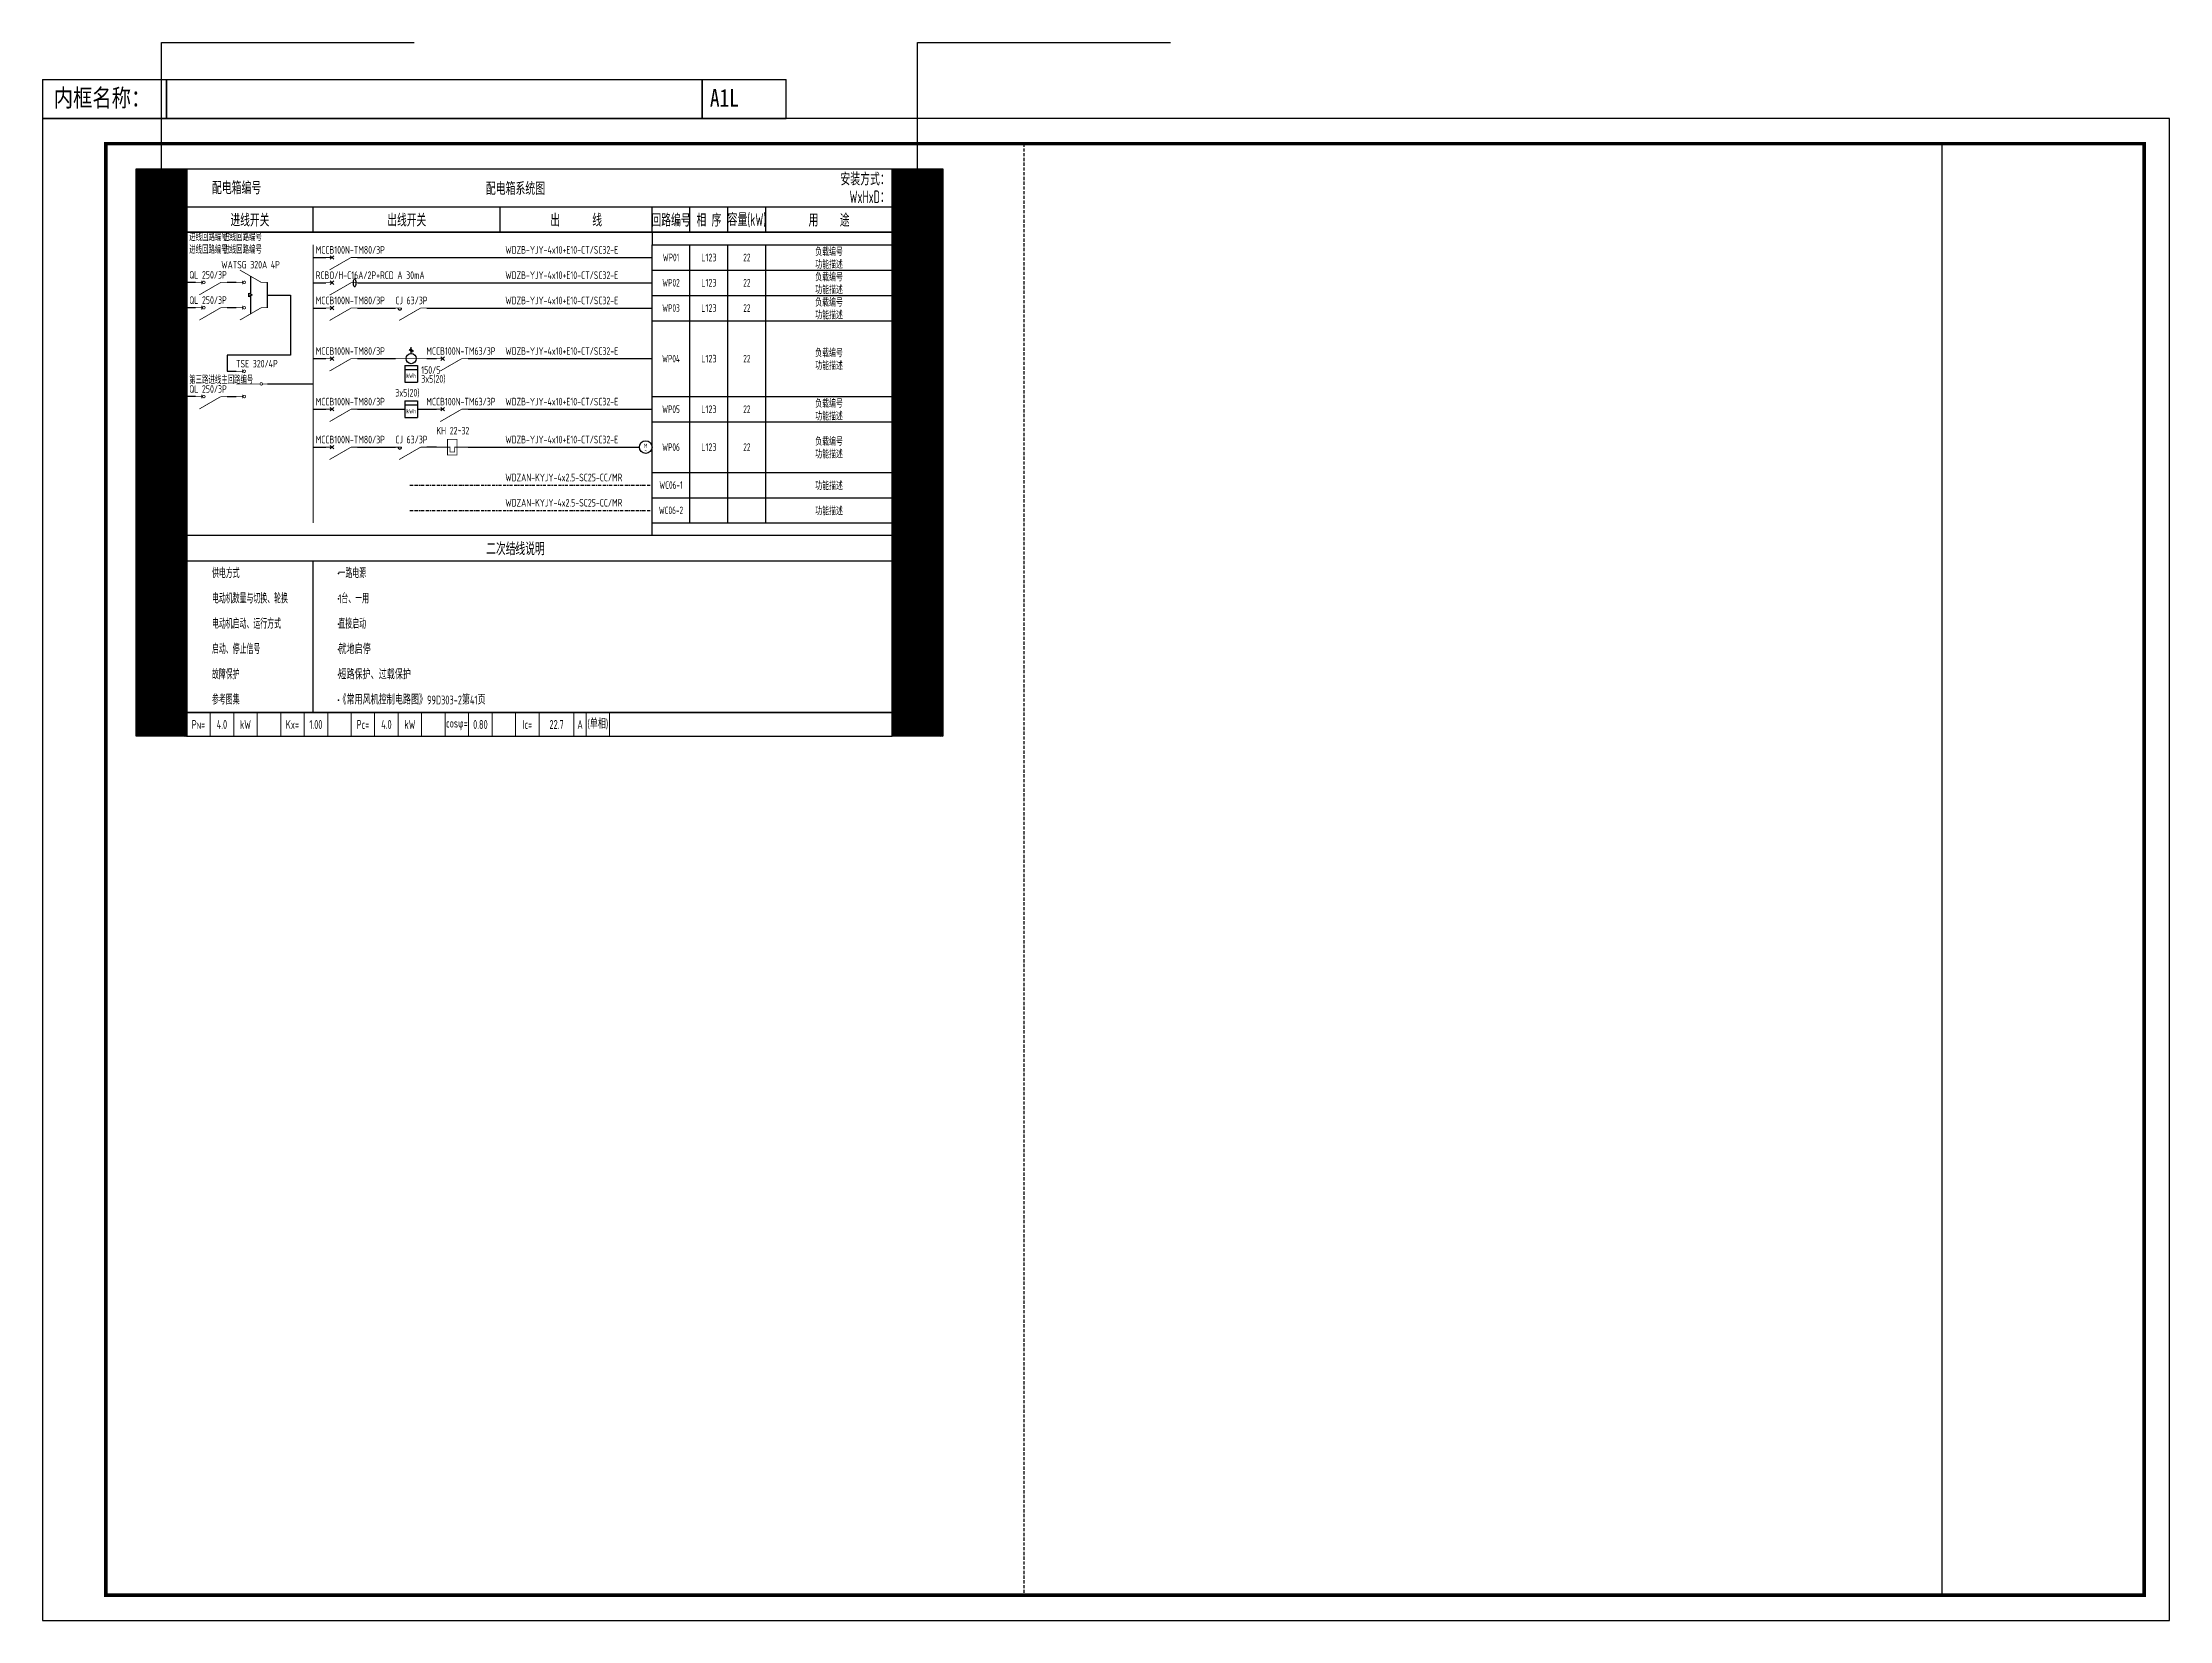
# Model space of a CAD drawing. Header units: millimetres. Extents: x -4800 to 350475, y -4000 to 120872.
# Drawn here: x 0 to 84100, y 0 to 62400 of the extents above; entities that cross this region are included whole.
import ezdxf
from ezdxf.enums import TextEntityAlignment as Align

# ---------------------------------------------------------------- set-up
doc = ezdxf.new("R2010")
doc.units = ezdxf.units.MM
doc.header["$LTSCALE"] = 500
doc.header["$MEASUREMENT"] = 0
doc.linetypes.add('BORDER2', pattern=[0.875, 0.25, -0.125, 0.25, -0.125, 0, -0.125])
doc.linetypes.add('HIDDEN', pattern=[0.375, 0.25, -0.125])
for name, color, linetype in [('E-CTRL-WIRE', 3, 'BORDER2'), ('E-POWR-DEVC', 3, 'Continuous'), ('E-POWR-EQPM', 3, 'Continuous'), ('E-UNIV-AB', 1, 'Continuous'), ('E-UNIV-DIAG', 2, 'Continuous'), ('E-UNIV-DIAG2', 2, 'HIDDEN'), ('E-UNIV-EL', 140, 'Continuous'), ('E-UNIV-NOTE', 6, 'Continuous'), ('E-UNIV-WIRE', 4, 'Continuous')]:
    doc.layers.add(name, color=color, linetype=linetype)
doc.layers.add('内框', color=8, linetype='Continuous', plot=False)
doc.layers.add('注释', color=7, linetype='Continuous', plot=False)
doc.styles.get("Standard").update_dxf_attribs({"font": ''})
doc.styles.add('TH-STYLE3', font='tssdeng.shx', dxfattribs={"width": 0.7, "bigfont": 'tssdchn.shx'})
doc.styles.add('黑体', font='')
doc.styles.get('Standard').set_extended_font_data('SimSun')
doc.styles.get('黑体').set_extended_font_data('SimHei')

# ---------------------------------------------------------------- blocks, each defined once
blk = doc.blocks.new('THAPE_A1L_inner')
at = {"layer": '内框'}
for p, q in [((0, 609.4), (0, 594)), ((0, 609.4), (294, 609.3986255713314)), ((49, 594), (49, 609.4)), ((49, 609.4), (49, 594)), ((260.8651574759912, 593.9986255713314), (260.8369410965759, 609.3986255713314)), ((260.8369410965759, 609.3986255713314), (260.8651574759912, 593.9986255713314)), ((294, 593.9986255713314), (294, 609.3986255713314)), ((0, 594), (49, 594)), ((28, 594), (0, 594)), ((84, 594), (28, 594)), ((49, 594), (260.8651574759912, 593.9986255713314)), ((196, 594), (84, 594)), ((294, 594), (196, 594)), ((260.8651574759912, 593.9986255713314), (294, 593.9986255713314))]:
    blk.add_line(p, q, dxfattribs=at)
blk.add_lwpolyline([(0, 0), (841, 0), (841, 594), (0, 594)], close=True, dxfattribs=at)
at = {"layer": '内框', "const_width": 1.4}
blk.add_lwpolyline([(25, 584), (25, 10), (831, 10), (831, 584)], close=True, dxfattribs=at)
at = {"layer": '内框', "const_width": 0.5}
blk.add_lwpolyline([(751.0000000000001, 584), (751.0000000000001, 10)], dxfattribs=at)
at = {"layer": '内框', "style": '黑体'}
for s, width, p in [('内框名称：', 0.7999999999999998, (4.428821718945517, 598.6463349219582)), ('A1L', 0.8000000000000114, (263.8950387179586, 598.6363929064639))]:
    blk.add_text(s, height=7, dxfattribs=dict(at, width=width)).set_placement(p)
at = {"layer": '内框', "style": '黑体', "width": 0.7999999999999972}
blk.add_attdef('内框名称', (51.5254269371333, 598.6330955860001), '', height=7, dxfattribs=at)
blk = doc.blocks.new('E-BQF102')
at = {"color": 3}
for p, q in [((-0.7071067811865532, -3.207106781186553), (0.707106781186539, -1.792893218813447)), ((-0.7071067811865532, -1.792893218813447), (0.707106781186539, -3.207106781186553))]:
    blk.add_line(p, q, dxfattribs=at)
at = {"color": 3, "const_width": 0.3}
for points in [[(0, 0), (0, -2.5)], [(0, -10), (-4.907477288111821, -1.5)], [(0, -10), (0, -12.5)]]:
    blk.add_lwpolyline(points, dxfattribs=at)
at = {"layer": 'E-UNIV-AB', "width": 0.6, "flags": 9}
blk.add_attdef('QF', text='', height=3.988501616960122, dxfattribs=at).set_placement((5, -7.449999999999989), align=Align.MIDDLE)
blk = doc.blocks.new('E-BKH101')
at = {"const_width": 0.02333333333333333}
blk.add_lwpolyline([(0, -1.818989403545856e-12), (0, -0.4250000000010914), (-0.1500000000005457, -0.4250000000010914), (-0.1500000000005457, -0.5750000000025466), (0, -0.5750000000025466), (0, -1.000000000003638)], dxfattribs=at)
blk.add_lwpolyline([(-0.2500000000001819, -0.3500000000021828), (0.2500000000001819, -0.3500000000021828), (0.2500000000001819, -0.6500000000014552), (-0.2500000000001819, -0.6500000000014552)], close=True, dxfattribs=at)
at = {"flags": 9}
blk.add_attdef('S', (9.094947017729282e-13, 0), '', height=6.66666666667e-06, dxfattribs=at)
blk = doc.blocks.new('E-BQL101')
at = {"color": 3, "const_width": 0.3}
for points in [[(0, 0), (0, -2.5)], [(0, -10), (-4.907477288111821, -1.5)], [(-0.75, -2.5), (0.75, -2.5)], [(0, -10), (0, -12.5)]]:
    blk.add_lwpolyline(points, dxfattribs=at)
blk.add_lwpolyline([(0.5, -3.302142464750051, 2291.831035074664), (0.4999992384566438, -3.303015128933002, 2291.831035074664)], format="xyb", dxfattribs=at)
at = {"layer": 'E-UNIV-AB', "width": 0.6, "flags": 9}
blk.add_attdef('QL', text='', height=3.988501616960122, dxfattribs=at).set_placement((2.5, -7.449999999999989), align=Align.MIDDLE)
blk = doc.blocks.new('E-BATS101-1')
at = {"layer": 'E-POWR-DEVC'}
blk.add_line((12.5, -10), (12.5, 3.061616997868383e-16), dxfattribs=at)
blk.add_lwpolyline([(5.100480947162055, -5.703738644056557), (5.100480947162055, -4.203738644056557), (6.399519052838741, -4.953738644056557)], close=True, dxfattribs=at)
at = {"layer": 'E-UNIV-DIAG2'}
for p, q in [((5.75, 2.453738644055989), (5.75, -4.578738644057012)), ((5.75, -5.328738644057012), (5.75, -12.45373864405701))]:
    blk.add_line(p, q, dxfattribs=at)
at = {"layer": 'E-POWR-DEVC', "xscale": -1, "rotation": 90}
blk.add_blockref('E-BQL101', (0, 3.061616997868383e-16), dxfattribs=at)
at = {"layer": 'E-POWR-DEVC', "rotation": 90}
blk.add_blockref('E-BQL101', (0, -10), dxfattribs=at)
blk = doc.blocks.new('E-BQL201')
at = {"color": 3, "const_width": 0.3}
for points in [[(0, 0), (2.499999999996362, 0)], [(2.499999999996362, -0.75), (2.499999999996362, 0.75)], [(9.499999999989086, -5), (0.1850454237719532, -5)], [(10.50000000000728, -5), (12.5, -5)], [(0, -10), (2.499999999996362, -10)], [(2.499999999996362, -10.75), (2.499999999996362, -9.25)]]:
    blk.add_lwpolyline(points, dxfattribs=at)
for points in [[(3.302142464744975, 0.5, 2291.831035074664), (3.303015128931293, 0.4999992384618963, 2291.831035074664)], [(9.999999999985448, -4.499999999985448, 2291.831035074664), (10.00087266416813, -4.500000761538104, 2291.831035074664)], [(3.302142464744975, -9.5, 2291.831035074664), (3.303015128931293, -9.50000076154538, 2291.831035074664)]]:
    blk.add_lwpolyline(points, format="xyb", dxfattribs=at)
blk = doc.blocks.new('E-BKM102')
at = {"color": 3, "const_width": 0.3}
for points in [[(0, 0), (0, -2.5)], [(0, -10), (-4.907477288111807, -1.5)], [(0, -10), (0, -12.5)]]:
    blk.add_lwpolyline(points, dxfattribs=at)
at = {"color": 3}
blk.add_arc((0, -1.75), 0.75, 90, 270, dxfattribs=at)
at = {"layer": 'E-UNIV-AB', "width": 0.6, "flags": 9}
blk.add_attdef('KM', text='', height=3.988501616960122, dxfattribs=at).set_placement((5, -4.949999999999989), align=Align.MIDDLE)
blk = doc.blocks.new('E-TA103')
for p, q in [((2, -6.25), (4.5, -6.25)), ((3.618406002730751, -5.405929054009732), (2.673357228247085, -6.783054942186169)), ((3.955923422189187, -5.810966079943995), (3.010874647705521, -7.188091968120403))]:
    blk.add_line(p, q)
at = {"const_width": 0.3}
blk.add_lwpolyline([(0, 0), (0, -12.5)], dxfattribs=at)
blk.add_circle((0, -6.25), 2)
blk = doc.blocks.new('E-BPW001')
for p, q in [((-2.499999999999998, 4), (-2.5, -2.5)), ((-2.499999999999998, 4), (2.500000000000002, 4)), ((-2.499999999999999, 2.499999999999886), (2.5, 2.500000000000057)), ((2.500000000000002, 4), (2.5, -2.5)), ((-2.5, -2.5), (2.5, -2.5))]:
    blk.add_line(p, q)
at = {"layer": 'E-UNIV-EL', "style": 'TH-STYLE3', "width": 0.7}
blk.add_text('kWh', height=1.8, dxfattribs=at).set_placement((0, 0), align=Align.MIDDLE)
blk = doc.blocks.new('E-BDB052')
blk.add_circle((0, 0), 2.5)
at = {"layer": 'E-UNIV-EL', "style": 'TH-STYLE3', "width": 0.7}
for s, p in [('M', (0, 0.5)), ('~', (0, -1.5))]:
    blk.add_text(s, height=1.8, dxfattribs=at).set_placement(p, align=Align.MIDDLE)
blk = doc.blocks.new('E-BQR101')
at = {"color": 3}
for p, q in [((-0.7071067811865532, -3.207106781186553), (0.7071067811865532, -1.792893218813447)), ((-0.7071067811865532, -1.792893218813447), (0.7071067811865532, -3.207106781186553))]:
    blk.add_line(p, q, dxfattribs=at)
at = {"color": 3, "const_width": 0.3}
for points in [[(0, 0), (0, -2.5)], [(0, -10), (-4.907477288111821, -1.5)], [(0, -10), (0, -12.5)]]:
    blk.add_lwpolyline(points, dxfattribs=at)
at = {"color": 3}
blk.add_lwpolyline([(-1.518296767733403, -11.38800025453665, 0.1976868250814482), (-1.435527114215319, -11.58916441592461, 0.09883731695773847), (-1.084925817036861, -11.82547876731283, 0.05619597917308754), (-0.6411631616150544, -11.95489869907155, 0.04290072011723366), (-0.03867579032669255, -12.00668830055153, 0.04290072011720086), (0.5638115809614703, -11.95489869907161, 0.05619597917308877), (1.007574236383476, -11.82547876731283, 0.09883731695774763), (1.358175533561962, -11.58916441592459, 0.1976868250814113), (1.440945187080018, -11.38800025453665, 0.1976868250814998), (1.358175533561933, -11.18683609314874, 0.09883731695779434), (1.007574236383476, -10.95052174176047, 0.05619597917305466), (0.563811580961584, -10.82110181000169, 0.04290072011719279), (-0.03867579032669255, -10.76931220852177, 0.04290072011715999), (-0.6411631616147702, -10.82110181000164, 0.05619597917305547), (-1.084925817036861, -10.95052174176047, 0.09883731695771948), (-1.435527114215347, -11.18683609314868, 0.1976868250813854)], format="xyb", close=True, dxfattribs=at)
at = {"layer": 'E-UNIV-AB', "width": 0.6, "flags": 9}
blk.add_attdef('QR', text='', height=3.988501616960122, dxfattribs=at).set_placement((5, -4.949999999999989), align=Align.MIDDLE)
blk = doc.blocks.new('*T17')
at = {"layer": 'Defpoints', "color": 8, "linetype": 'ByBlock', "lineweight": 0, "transparency": 16777216}
for p, q in [((0, 0), (16723.29002514318, 0)), ((0, 0), (0, -936.3333333333358)), ((929.0716680635105, 0), (929.0716680635105, -936.3333333333358)), ((1858.143336127021, 0), (1858.143336127021, -936.3333333333358)), ((2787.215004190531, 0), (2787.215004190531, -936.3333333333358)), ((3716.286672254041, 0), (3716.286672254041, -936.3333333333358)), ((4645.358340317552, 0), (4645.358340317552, -936.3333333333358)), ((5574.430008381062, 0), (5574.430008381062, -936.3333333333358)), ((6503.501676444573, 0), (6503.501676444573, -936.3333333333358)), ((7432.573344508083, 0), (7432.573344508083, -936.3333333333358)), ((8361.645012571593, 0), (8361.645012571593, -936.3333333333358)), ((9290.716680635105, 0), (9290.716680635105, -936.3333333333358)), ((10219.78834869861, 0), (10219.78834869861, -936.3333333333358)), ((11148.86001676212, 0), (11148.86001676212, -936.3333333333358)), ((12077.93168482563, 0), (12077.93168482563, -936.3333333333358)), ((13007.00335288914, 0), (13007.00335288914, -936.3333333333358)), ((13936.07502095265, 0), (13936.07502095265, -936.3333333333358)), ((15313.7779373347, 0), (15313.7779373347, -936.3333333333358)), ((15794.21835707967, 0), (15794.21835707967, -936.3333333333358)), ((16723.29002514318, 0), (16723.29002514318, -936.3333333333358)), ((0, -936.3333333333358), (16723.29002514318, -936.3333333333358))]:
    blk.add_line(p, q, dxfattribs=at)
at = {"layer": 'E-UNIV-DIAG', "transparency": 16777216, "char_height": 350, "attachment_point": 5, "style": 'TH-STYLE3'}
for s, insert, width in [('P{\\H0.71429x;N}=', (464.5358340317553, -468.1666666666715), 926.0716680635104), ('kW', (2322.679170158776, -468.1666666666715), 926.0716680635104), ('Kx=', (4180.822506285797, -468.1666666666715), 926.0716680635104), ('Pc=', (6968.037510476327, -468.1666666666715), 926.0716680635104), ('kW', (8826.180846603347, -468.1666666666715), 926.0716680635104), ('cosφ=', (10684.32418273037, -468.1666666666715), 926.0716680635104), ('Ic=', (13471.53918692089, -468.1666666666715), 926.0716680635104), ('A ', (15553.99814720718, -468.1666666666715), 477.4404197449653), ('(单相)', (16258.75419111142, -468.1666666666715), 926.0716680635104)]:
    blk.add_mtext(s, dxfattribs=dict(at, insert=insert, width=width))
at = {"layer": 'E-UNIV-DIAG', "color": 6, "transparency": 16777216, "char_height": 350, "attachment_point": 5, "style": 'TH-STYLE3'}
for s, insert, width in [('4.0', (1393.607502095266, -468.1666666666715), 926.0716680635104), ('1.00', (5109.894174349306, -468.1666666666715), 926.0716680635104), ('4.0', (7897.109178539839, -468.1666666666715), 926.0716680635104), ('0.80', (11613.39585079388, -468.1666666666715), 926.0716680635104), ('22.7', (14624.92647914368, -468.1666666666715), 1374.702916382055)]:
    blk.add_mtext(s, dxfattribs=dict(at, insert=insert, width=width))

msp = doc.modelspace()

# ---------------------------------------------------------------- hatches: boundary and pattern name
at = {"layer": 'E-UNIV-AB', "transparency": 33554559}
h = msp.add_hatch(dxfattribs=at)
h.set_pattern_fill('ANSI31', color=9, scale=100)
h.set_pattern_definition([(45, (-29899.9999999999, 7.275957614183426e-12), (-8.838834764831844, 8.838834764831844), [])])
h.paths.add_polyline_path([(5700.000000000113, 57400.00000000001), (3700.000000000098, 57400.00000000001), (3700.000000000091, 34963.66666666652), (5700.000000000106, 34963.66666666652)])
h = msp.add_hatch(dxfattribs=at)
h.set_pattern_fill('ANSI31', color=9, scale=100)
h.set_pattern_definition([(45, (0, 0), (-8.838834764831844, 8.838834764831844), [])])
h.paths.add_polyline_path([(35600.00000000001, 57400.00000000001), (33600, 57400.00000000001), (33599.99999999999, 34963.66666666651), (35600.00000000001, 34963.66666666651)])

# ---------------------------------------------------------------- linework, layer by layer
for p in [(18700, 42399.99999999985), (11699.99999999997, 41399.99999999985), (11699.99999999997, 40399.99999999985), (11699.99999999997, 39399.99999999985), (11699.99999999997, 38399.99999999985), (11699.99999999997, 37399.99999999985), (11699.99999999997, 36399.99999999985)]:
    msp.add_point(p)
at = {"layer": 'E-CTRL-WIRE'}
for p, q in [((14525, 44899.99999999987), (24100.00000000001, 44899.99999999987)), ((14525, 43899.99999999987), (24100.00000000001, 43899.99999999987))]:
    msp.add_line(p, q, dxfattribs=at)
at = {"layer": 'E-POWR-DEVC'}
msp.add_line((10699.99999999999, 54899.99999999994), (10699.99999999999, 55899.99999999997), dxfattribs=at)
at = {"layer": 'E-UNIV-AB'}
for points in [[(4700.000000000106, 57400.00000000001), (4700.000000000106, 62400.00000000001), (14700.00000000011, 62400.00000000001)], [(34600.00000000001, 57400.00000000001), (34600.00000000001, 62400.00000000001), (44600.00000000001, 62400.00000000001)]]:
    msp.add_lwpolyline(points, dxfattribs=at)
at = {"layer": 'E-UNIV-AB', "color": 9}
for points in [[(3700.000000000098, 57400.00000000001), (5700.000000000113, 57400.00000000001), (5700.000000000106, 34963.66666666652), (3700.000000000091, 34963.66666666652)], [(33600, 57400.00000000001), (35600.00000000001, 57400.00000000001), (35600.00000000001, 34963.66666666651), (33599.99999999999, 34963.66666666651)]]:
    msp.add_lwpolyline(points, close=True, dxfattribs=at)
at = {"layer": 'E-UNIV-DIAG'}
for p, q in [((5699.999999999985, 54899.99999999994), (5699.999999999985, 57399.99999999997)), ((5699.999999999985, 57399.99999999997), (33599.99999999999, 57400)), ((33599.99999999999, 57400), (33600, 54899.99999999997)), ((5699.999999999985, 55899.99999999997), (33599.99999999999, 55900)), ((18099.99999999995, 54899.99999999997), (18099.99999999995, 55900)), ((24099.99999999999, 54899.99999999997), (24099.99999999999, 55900)), ((25599.99999999999, 54899.99999999997), (25599.99999999999, 55900)), ((27099.99999999999, 54899.99999999997), (27099.99999999999, 55900)), ((28599.99999999999, 54899.99999999997), (28599.99999999999, 55900)), ((33599.99999999999, 54899.99999999997), (5699.999999999985, 54899.99999999994)), ((24100.00000000001, 53399.99999999991), (24100.00000000001, 54399.99999999994)), ((25600.00000000001, 53399.99999999991), (25600.00000000001, 54399.99999999994)), ((27100.00000000001, 53399.99999999991), (27100.00000000001, 54399.99999999994)), ((28600.00000000001, 53399.99999999991), (28600.00000000001, 54399.99999999994)), ((24100.00000000001, 53399.99999999991), (33600.00000000001, 53399.99999999991)), ((24100.00000000001, 52399.99999999988), (24100.00000000001, 53399.99999999991)), ((25600.00000000001, 52399.99999999988), (25600.00000000001, 53399.99999999991)), ((27100.00000000001, 52399.99999999988), (27100.00000000001, 53399.99999999991)), ((28600.00000000001, 52399.99999999988), (28600.00000000001, 53399.99999999991)), ((24100.00000000001, 52399.99999999988), (33600, 52399.99999999988)), ((24100.00000000001, 51399.99999999985), (24100.00000000001, 52399.99999999988)), ((25600.00000000001, 51399.99999999985), (25600.00000000001, 52399.99999999988)), ((27100.00000000001, 51399.99999999985), (27100.00000000001, 52399.99999999988)), ((28600.00000000001, 51399.99999999985), (28600.00000000001, 52399.99999999988)), ((24100.00000000001, 48399.99999999994), (24100.00000000001, 51399.99999999991)), ((24100.00000000001, 51399.99999999985), (33600, 51399.99999999985)), ((25600.00000000001, 48399.99999999994), (25600.00000000001, 51399.99999999991)), ((27100.00000000001, 48399.99999999994), (27100.00000000001, 51399.99999999991)), ((28600.00000000001, 48399.99999999994), (28600.00000000001, 51399.99999999991)), ((24100.00000000001, 47399.99999999991), (24100.00000000001, 48399.99999999994)), ((24100.00000000001, 48399.99999999991), (33600, 48399.99999999991)), ((25600.00000000001, 47399.99999999991), (25600.00000000001, 48399.99999999994)), ((27100.00000000001, 47399.99999999991), (27100.00000000001, 48399.99999999994)), ((28600.00000000001, 47399.99999999991), (28600.00000000001, 48399.99999999994)), ((24100.00000000001, 47399.99999999991), (33600, 47399.99999999991)), ((24100.00000000001, 45399.99999999996), (24100.00000000001, 47399.99999999995)), ((25600.00000000001, 45399.99999999996), (25600.00000000001, 47399.99999999995)), ((27100.00000000001, 45399.99999999996), (27100.00000000001, 47399.99999999995)), ((28600.00000000001, 45399.99999999996), (28600.00000000001, 47399.99999999995)), ((24100, 45399.99999999991), (33600, 45399.99999999991)), ((24100.00000000001, 44399.99999999988), (24100.00000000001, 45399.99999999991)), ((25600.00000000001, 44399.99999999988), (25600.00000000001, 45399.99999999991)), ((27100.00000000001, 44399.99999999988), (27100.00000000001, 45399.99999999991)), ((28600.00000000001, 44399.99999999988), (28600.00000000001, 45399.99999999991)), ((24100.00000000001, 44399.99999999988), (33600, 44399.99999999988)), ((24100, 43399.99999999985), (24100, 44399.99999999988)), ((25600, 43399.99999999985), (25600, 44399.99999999988)), ((27100, 43399.99999999985), (27100, 44399.99999999988)), ((28600, 43399.99999999985), (28600, 44399.99999999988)), ((33600.00000000011, 42899.99999999985), (5699.999999999985, 42899.99999999985)), ((5699.999999999985, 42899.99999999985), (5699.999999999905, 35899.99999999985)), ((24100, 43399.99999999985), (33600, 43399.99999999985)), ((33600.00000000004, 35899.99999999985), (33600.00000000011, 42899.99999999985)), ((5699.999999999985, 41899.99999999985), (33600.00000000011, 41899.99999999985)), ((10699.99999999999, 35899.99999999985), (10699.99999999999, 41899.99999999985)), ((5699.999999999905, 35899.99999999985), (33600.00000000004, 35899.99999999985))]:
    msp.add_line(p, q, dxfattribs=at)
for points in [[(5699.999999999985, 54899.99999999994), (33600.00000000001, 54899.99999999994), (33600.00000000001, 42899.99999999985), (5699.999999999985, 42899.99999999985)], [(24100.00000000001, 54399.99999999994), (33600.00000000001, 54399.99999999994), (33600.00000000001, 54899.99999999994), (24100.00000000001, 54899.99999999994)], [(24100, 43399.99999999985), (33600.00000000001, 43399.99999999985), (33600.00000000001, 42899.99999999985), (24100, 42899.99999999985)], [(33600.00000000012, 35899.99999999985), (5700.000000000106, 35899.99999999985), (5700.000000000106, 34963.66666666651), (33600.00000000012, 34963.66666666651)]]:
    msp.add_lwpolyline(points, close=True, dxfattribs=at)
at = {"layer": 'E-UNIV-WIRE'}
for p, q in [((10700, 53899.99999999989), (11200, 53899.99999999989)), ((12450, 53899.99999999989), (24100.00000000001, 53899.99999999991)), ((6050.000000000004, 52914.41705546982), (5699.999999999995, 52914.41705546982)), ((7650.000000000004, 52914.41705546982), (7300.000000000004, 52914.41705546982)), ((8900.000000000004, 52414.41705546982), (9150.000000000004, 52414.41705546982)), ((9150.000000000004, 52414.41705546982), (9800.000000000004, 52414.41705546982)), ((9800.000000000004, 52414.41705546982), (9800.000000000004, 50039.41705546983)), ((10700, 52899.99999999987), (11200, 52899.99999999987)), ((12450, 52899.99999999987), (24100, 52899.99999999987)), ((6050.000000000004, 51914.41705546982), (5699.999999999995, 51914.41705546982)), ((7650.000000000004, 51914.41705546982), (7300.000000000004, 51914.41705546982)), ((10700, 51899.99999999989), (11200, 51899.99999999989)), ((12450, 51899.99999999989), (13950, 51899.99999999989)), ((15200, 51899.99999999989), (24100.00000000001, 51899.99999999989)), ((9800.000000000004, 50039.41705546983), (7300.000000000004, 50039.41705546982)), ((7300.000000000004, 50039.41705546982), (7300.000000000004, 49399.99999999988)), ((10700, 49899.99999999999), (11200, 49899.99999999999)), ((12450, 49899.99999999999), (13949.99999999999, 49899.99999999999)), ((15199.99999999999, 49899.99999999999), (15575, 49899.99999999999)), ((16825, 49899.99999999999), (24100, 49899.99999999999)), ((7300.000000000004, 49399.99999999988), (7650.000000000004, 49399.99999999988)), ((8900.000000000004, 48899.99999999988), (10700, 48899.99999999989)), ((6050.000000000004, 48399.99999999988), (5699.999999999995, 48399.99999999988)), ((7300.000000000004, 48399.99999999988), (7650.000000000004, 48399.99999999988)), ((10700, 47899.99999999989), (11200, 47899.99999999989)), ((12450, 47899.99999999989), (14325, 47899.99999999989)), ((14825, 47899.99999999989), (15575.00000000001, 47899.99999999989)), ((16825.00000000001, 47899.99999999989), (24100.00000000001, 47899.99999999989)), ((10700, 46399.99999999987), (11200, 46399.99999999987)), ((12450, 46399.99999999987), (13950, 46399.99999999987)), ((15575.00000000001, 46399.99999999987), (15200, 46399.99999999987)), ((16825.00000000228, 46399.99999999987), (23600.00000000001, 46399.99999999987))]:
    msp.add_line(p, q, dxfattribs=at)
at = {"layer": 'E-UNIV-WIRE', "const_width": 50}
msp.add_lwpolyline([(10700, 54399.99999999991), (10700, 43399.99999999985)], dxfattribs=at)
at = {"layer": '注释', "color": 5}
msp.add_lwpolyline([(2500, 58400), (75100.00000000001, 58400), (75100.00000000001, 1000), (2500, 1000)], close=True, dxfattribs=at)
at = {"layer": '注释', "color": 5, "linetype": 'HIDDEN'}
msp.add_lwpolyline([(38800.00000000001, 58400), (38800.00000000001, 1000)], dxfattribs=at)

# ---------------------------------------------------------------- block references
msp.add_blockref('*T17', (5700.000000000105, 35899.99999999985))
at = {"layer": 'E-POWR-DEVC', "rotation": 90}
for name, p, xscale, yscale, zscale in [('E-BQF102', (11200, 53899.99999999989), 100, 100, 100), ('E-BQL101', (6050.000000000004, 52914.41705546982), 100, 100, 100), ('E-BQR101', (11200, 52899.99999999987), 100, 100, 100), ('E-BQL101', (6050.000000000004, 51914.41705546982), 100, 100, 100), ('E-BQF102', (11200, 51899.99999999989), 100, 100, 100), ('E-BKM102', (13950, 51899.99999999989), 100, 100, 100), ('E-BQF102', (11200, 49899.99999999999), 100, 100, 100), ('E-TA103', (13949.99999999999, 49899.99999999999), 100, 100, 100), ('E-BQF102', (15575, 49899.99999999999), 100, 100, 100), ('E-BQL101', (6050.000000000004, 48399.99999999988), 100, 100, 100), ('E-BQF102', (11200, 47899.99999999989), 100, 100, 100), ('E-BQF102', (15575.00000000001, 47899.99999999989), 100, 100, 100), ('E-BQF102', (11200, 46399.99999999987), 100, 100, 100), ('E-BKM102', (13950, 46399.99999999987), 100, 100, 100), ('E-BKH101', (15574.99999999774, 46399.99999999987), 1250, 1250, 1250)]:
    msp.add_blockref(name, p, dxfattribs=dict(at, xscale=xscale, yscale=yscale, zscale=zscale))
at = {"layer": 'E-POWR-DEVC', "xscale": 100, "yscale": 100, "zscale": 100}
for name, p in [('E-BATS101-1', (7650.000000000004, 52914.41705546982)), ('E-BPW001', (14575, 49224.99999999999)), ('E-BQL201', (7650.000000000004, 49399.99999999988)), ('E-BPW001', (14575, 47824.99999999989))]:
    msp.add_blockref(name, p, dxfattribs=at)
at = {"layer": 'E-POWR-EQPM', "xscale": 100, "yscale": 100, "zscale": 100}
msp.add_blockref('E-BDB052', (23850.00000000001, 46399.99999999986), dxfattribs=at)
at = {"layer": '内框', "xscale": 100, "yscale": 100, "zscale": 100}
msp.add_blockref('THAPE_A1L_inner', (0, 0), dxfattribs=at)

# ---------------------------------------------------------------- texts
at = {"layer": 'E-UNIV-NOTE', "style": 'TH-STYLE3', "width": 0.6}
for s, p in [('安装方式：', (33499.99999999999, 56999.99999999997)), ('WxHxD：', (33499.99999999999, 56299.99999999997))]:
    msp.add_text(s, height=500, dxfattribs=at).set_placement(p, align=Align.MIDDLE_RIGHT)
at = {"layer": 'E-UNIV-NOTE', "style": 'TH-STYLE3'}
for s, height, width, p in [('配电箱编号', 500, 0.65, (6699.999999999985, 56649.99999999997)), ('供电方式', 350.0000000000001, 0.6, (6699.999999999975, 41399.99999999985)), ('一路电源', 350.0000000000001, 0.6, (11699.99999999999, 41399.99999999985)), ('电动机数量与切换、轮换', 350.0000000000001, 0.6, (6699.999999999964, 40399.99999999985)), ('1台、一用', 350.0000000000001, 0.6, (11699.99999999999, 40399.99999999985)), ('电动机启动、运行方式', 350.0000000000001, 0.6, (6699.999999999949, 39399.99999999985)), ('直接启动', 350.0000000000001, 0.6, (11699.99999999999, 39399.99999999985)), ('启动、停止信号', 350.0000000000001, 0.6, (6699.999999999938, 38399.99999999985)), ('就地启停', 350.0000000000001, 0.7, (11699.99999999999, 38399.99999999985)), ('故障保护', 350.0000000000001, 0.6, (6699.999999999927, 37399.99999999985)), ('短路保护、过载保护', 350.0000000000001, 0.7, (11699.99999999999, 37399.99999999985)), ('参考图集', 350.0000000000001, 0.6, (6699.999999999916, 36399.99999999985)), ('《常用风机控制电路图》99D303-2第41页', 350.0000000000001, 0.7, (11699.99999999999, 36399.99999999985))]:
    msp.add_text(s, height=height, dxfattribs=dict(at, width=width)).set_placement(p, align=Align.MIDDLE_LEFT)
for s, height, width, p in [('配电箱系统图', 500, 0.65, (18699.99999999999, 56649.99999999997)), ('进线开关', 500, 0.7, (8199.999999999985, 55399.99999999997)), ('出线开关', 500, 0.7, (14400.00000000002, 55399.99999999997)), ('出      线', 500, 0.7, (21099.99999999998, 55400)), ('回路编号', 500, 0.6, (24849.99999999999, 55400)), ('相 序', 500, 0.7, (26349.99999999999, 55400)), ('容量(kW)', 500, 0.6, (27849.99999999999, 55400)), ('用    途', 500, 0.7, (31099.99999999999, 55400)), ('WP01', 300, 0.6, (24850.00000000001, 53899.99999999994)), ('L123', 300, 0.7, (26350.00000000001, 53899.99999999994)), ('22', 300, 0.6, (27850.00000000001, 53899.99999999994)), ('负载编号', 300, 0.7, (31100.00000000001, 54149.99999999994)), ('WP02', 300, 0.6, (24850.00000000001, 52899.99999999991)), ('L123', 300, 0.7, (26350.00000000001, 52899.99999999991)), ('22', 300, 0.6, (27850.00000000001, 52899.99999999991)), ('功能描述', 300, 0.7, (31100.00000000001, 53649.99999999994)), ('负载编号', 300, 0.7, (31100, 53149.99999999991)), ('功能描述', 300, 0.7, (31100, 52649.99999999991)), ('负载编号', 300, 0.7, (31100, 52149.99999999988)), ('WP03', 300, 0.6, (24850.00000000001, 51899.99999999988)), ('L123', 300, 0.7, (26350.00000000001, 51899.99999999988)), ('22', 300, 0.6, (27850.00000000001, 51899.99999999988)), ('功能描述', 300, 0.7, (31100, 51649.99999999988)), ('WP04', 300, 0.6, (24850.00000000001, 49899.99999999991)), ('L123', 300, 0.7, (26350.00000000001, 49899.99999999991)), ('22', 300, 0.6, (27850.00000000001, 49899.99999999991)), ('功能描述', 300, 0.7, (31100, 49649.99999999991)), ('负载编号', 300, 0.7, (31100, 50149.99999999991)), ('WP05', 300, 0.6, (24850.00000000001, 47899.99999999994)), ('L123', 300, 0.7, (26350.00000000001, 47899.99999999994)), ('22', 300, 0.6, (27850.00000000001, 47899.99999999994)), ('负载编号', 300, 0.7, (31100, 48149.99999999994)), ('功能描述', 300, 0.7, (31100, 47649.99999999994)), ('WP06', 300, 0.6, (24850.00000000001, 46399.99999999995)), ('L123', 300, 0.7, (26350.00000000001, 46399.99999999995)), ('22', 300, 0.6, (27850.00000000001, 46399.99999999995)), ('功能描述', 300, 0.7, (31100, 46149.99999999995)), ('负载编号', 300, 0.7, (31100, 46649.99999999995)), ('WC06-1', 300, 0.6, (24850.00000000001, 44899.99999999991)), ('功能描述', 300, 0.7, (31100, 44899.99999999991)), ('WC06-2', 300, 0.6, (24850, 43899.99999999988)), ('功能描述', 300, 0.7, (31100, 43899.99999999988)), ('二次结线说明', 500, 0.7, (18700, 42399.99999999985))]:
    msp.add_text(s, height=height, dxfattribs=dict(at, width=width)).set_placement(p, align=Align.MIDDLE)
at = {"layer": 'E-UNIV-NOTE', "style": 'TH-STYLE3', "width": 0.65}
for s, p in [('进线回路编号：', (5799.999999999985, 54699.99999999991)), ('进线回路编号', (7149.999999999985, 54699.99999999991)), ('进线回路编号：', (5799.999999999985, 54199.99999999991)), ('进线回路编号', (7149.999999999985, 54199.99999999991)), ('MCCB100N-TM80/3P', (10800, 54199.99999999991)), ('WDZB-YJY-4x10+E10-CT/SC32-E', (18299.99999999999, 54199.99999999993)), ('QL 250/3P', (5800.000000000003, 53214.41705546984)), ('RCBO/H-C16A/2P+RCD A 30mA', (10800, 53199.99999999988)), ('WDZB-YJY-4x10+E10-CT/SC32-E', (18299.99999999999, 53199.99999999985)), ('QL 250/3P', (5800.000000000003, 52214.41705546984)), ('MCCB100N-TM80/3P', (10800, 52199.99999999991)), ('CJ 63/3P', (13950, 52199.99999999991)), ('WDZB-YJY-4x10+E10-CT/SC32-E', (18299.99999999999, 52199.99999999991)), ('TSE 320/4P', (7650.000000000004, 49699.9999999999)), ('MCCB100N-TM80/3P', (10800, 50200)), ('MCCB100N-TM63/3P', (15175, 50200)), ('WDZB-YJY-4x10+E10-CT/SC32-E', (18299.99999999998, 50200)), ('第三路进线主回路编号', (5800.000000000003, 49049.9999999999)), ('QL 250/3P', (5800.000000000003, 48699.9999999999)), ('150/5', (14975, 49449.99999999999)), ('3x5(20)', (14975, 49099.99999999999)), ('MCCB100N-TM80/3P', (10800, 48199.99999999991)), ('3x5(20)', (13950, 48549.99999999991)), ('MCCB100N-TM63/3P', (15175.00000000001, 48199.99999999991)), ('WDZB-YJY-4x10+E10-CT/SC32-E', (18299.99999999999, 48199.99999999991)), ('KH 22~32', (15575.00000000001, 47049.99999999989)), ('MCCB100N-TM80/3P', (10800, 46699.99999999988)), ('CJ 63/3P', (13950, 46699.99999999989)), ('WDZB-YJY-4x10+E10-CT/SC32-E', (18299.99999999999, 46699.99999999988)), ('WDZAN-KYJY-4x2.5-SC25-CC/MR', (18299.99999999999, 45199.99999999988)), ('WDZAN-KYJY-4x2.5-SC25-CC/MR', (18299.99999999999, 44199.99999999988))]:
    msp.add_text(s, height=300, rotation=359.9997814339466, dxfattribs=at).set_placement(p, align=Align.MIDDLE_LEFT)
msp.add_text('WATSG 320A 4P', height=300, rotation=359.9997814339466, dxfattribs=at).set_placement((8225.000000000004, 53614.41705546982), align=Align.MIDDLE_CENTER)

doc.saveas('drawing.dxf')
